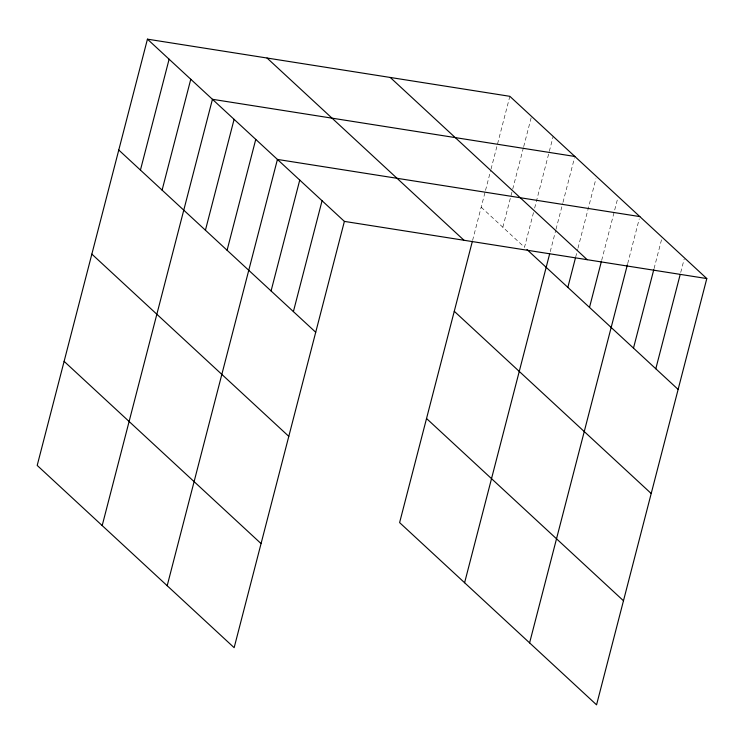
<?xml version="1.0" encoding="UTF-8"?>
<svg xmlns="http://www.w3.org/2000/svg" width="744" height="744" viewBox="0 0 744 744"><rect width="100%" height="100%" fill="white"/><g stroke="black" fill="none" stroke-linecap="round" stroke-linejoin="round"><path stroke-width="0.56" stroke-dasharray="3.72 2.79" d="M472.589 240.414L485.237 191.515M485.525 190.39L490.742 170.237M491.031 169.111L509.854 96.32M502.851 227.236L512.402 190.278M512.7 189.162L523.413 147.731M523.702 146.605L531.523 116.371M533.495 212.57L524.511 247.287L481.182 207.195M534.648 208.088L553.183 136.412M550.235 251.649L555.731 230.37M556.019 229.254L562.687 203.493M562.976 202.377L574.554 157.579M575.661 257.136L577.688 249.296M577.976 248.18L595.935 178.746M601.664 260.381L617.883 197.672M627.676 263.636L639.263 218.838M654.05 268.612L661.583 239.494M680.714 272.462L684.192 259.024"/><path stroke-width="1.12" d="M147.442 39.162L37.2 465.437L234.146 647.68L344.388 221.396L147.442 39.162L509.854 96.32L706.8 278.563L596.558 704.838L399.612 522.604L472.31 241.521M140.439 170.069L169.111 59.204M162.099 190.12L190.771 79.255M102.188 525.58L212.44 99.296L574.852 156.463M205.428 230.212L234.1 119.347M227.087 250.254L255.759 139.388M167.186 585.714L277.428 159.43L639.84 216.597M271.076 290.951L299.748 180.085M293.396 311.606L322.068 200.74M464.6 582.747L549.649 253.89M567.839 287.37L575.372 258.261M589.499 307.421L601.375 261.507M529.598 642.881L627.387 264.752M633.488 348.118L653.762 269.728M655.808 368.773L680.137 274.703M344.388 221.396L706.8 278.563M390.256 77.46L587.202 259.693M527.012 249.593L678.128 389.428M267.04 58.023L463.986 240.256M454.268 311.28L651.205 493.514M426.535 418.519L623.472 600.752M118.77 150.028L315.716 332.261M91.856 254.113L288.793 436.347M64.114 361.352L261.06 543.585"/></g></svg>
